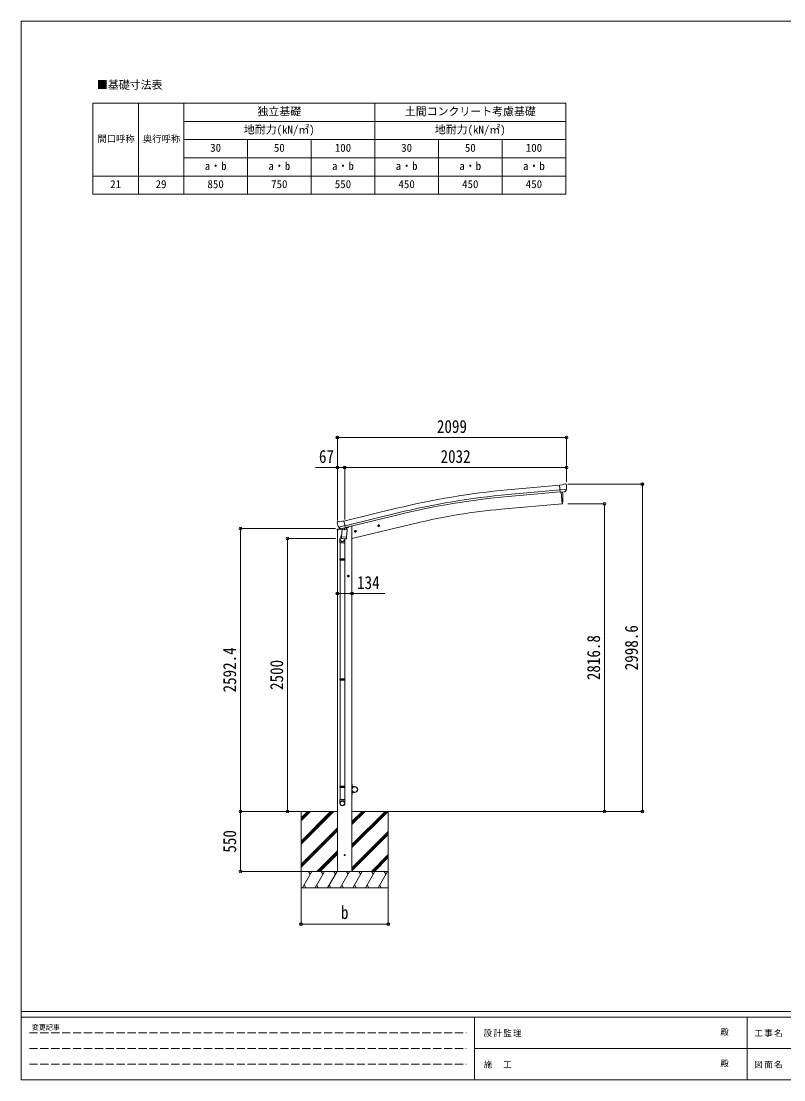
# Model space of a CAD drawing. Units: millimetres at full size, sheet at 1:25, with parts at other scales. Extents: x -6988 to 7066, y -4877 to 4823.
# Drawn here: x -6988 to 0, y -4877 to 4823 of the extents above; entities that cross this region are included whole.
import ezdxf
from ezdxf.enums import TextEntityAlignment as Align

# ---------------------------------------------------------------- set-up
doc = ezdxf.new("R2010")
doc.units = ezdxf.units.MM
doc.header["$LTSCALE"] = 25
doc.header["$PDMODE"] = 32
doc.header["$PDSIZE"] = 25
doc.linetypes.add('DASHED3', pattern=[4, 3, -1])
for name, color, linetype, lineweight in [('0-0_0', 7, 'Continuous', 9), ('0-1_本体', 4, 'Continuous', 9), ('0-2_部品', 7, 'Continuous', 9), ('0-5_DIM1', 3, 'Continuous', 9), ('0-A_寸法', 6, 'Continuous', 9), ('1-0_FRAME', 7, 'Continuous', 18), ('F-0_240', 7, 'Continuous', 9)]:
    doc.layers.add(name, color=color, linetype=linetype, lineweight=lineweight)
doc.styles.add('ＭＳ ゴシック', font='')
doc.styles.get('ＭＳ ゴシック').set_extended_font_data('MS Gothic')

msp = doc.modelspace()

# ---------------------------------------------------------------- linework, layer by layer
at = {"layer": '0-0_0'}
for p, q in [((-4090.7, -2417.54), (-4440.98, -2417.54)), ((-4423.7, -2417.54), (-4423.7, -3117.54)), ((-4423.7, -2689.04), (-4152.2, -2417.54)), ((-4423.7, -2703.18), (-4138.06, -2417.54)), ((-4423.7, -2717.32), (-4123.91, -2417.54)), ((-4423.7, -2476.91), (-4364.33, -2417.54)), ((-4423.7, -2491.05), (-4350.19, -2417.54)), ((-4423.7, -2505.19), (-4336.05, -2417.54)), ((-3956.7, -2417.54), (-1947.35, -2417.54)), ((-3956.7, -2749.8), (-3624.44, -2417.54)), ((-3956.7, -2721.52), (-3652.72, -2417.54)), ((-3956.7, -2735.66), (-3638.58, -2417.54)), ((-3956.7, -2537.67), (-3836.57, -2417.54)), ((-3956.7, -2523.53), (-3850.71, -2417.54)), ((-3956.7, -2509.39), (-3864.85, -2417.54)), ((-3623.7, -2417.54), (-3623.7, -3117.54)), ((-4423.7, -2901.17), (-4090.7, -2568.17)), ((-4423.7, -2915.31), (-4090.7, -2582.32)), ((-4423.7, -2929.46), (-4090.7, -2596.46)), ((-3956.7, -2933.65), (-3623.7, -2600.65)), ((-3956.7, -2947.79), (-3623.7, -2614.79)), ((-3956.7, -2961.93), (-3623.7, -2628.93)), ((-4277.94, -2967.54), (-4090.7, -2780.31)), ((-4263.79, -2967.54), (-4090.7, -2794.45)), ((-4249.65, -2967.54), (-4090.7, -2808.59)), ((-3778.46, -2967.54), (-3623.7, -2812.78)), ((-3764.32, -2967.54), (-3623.7, -2826.93)), ((-3750.17, -2967.54), (-3623.7, -2841.07)), ((-3623.7, -2967.54), (-4423.7, -2967.54)), ((-4411, -3117.54), (-4324.39, -2967.54)), ((-4339.4, -2993.52), (-4354.4, -2967.54)), ((-4295.53, -3117.54), (-4208.92, -2967.54)), ((-4223.93, -2993.52), (-4238.93, -2967.54)), ((-4180.06, -3117.54), (-4093.45, -2967.54)), ((-4108.46, -2993.52), (-4123.46, -2967.54)), ((-4064.59, -3117.54), (-3977.98, -2967.54)), ((-3992.98, -2993.52), (-4007.99, -2967.54)), ((-3949.12, -3117.54), (-3862.51, -2967.54)), ((-3877.51, -2993.52), (-3892.52, -2967.54)), ((-3833.65, -3117.54), (-3747.04, -2967.54)), ((-3777.04, -2967.54), (-3762.04, -2993.52)), ((-3718.18, -3117.54), (-3631.57, -2967.54)), ((-3661.57, -2967.54), (-3646.57, -2993.52)), ((-4396, -3091.56), (-4381, -3117.54)), ((-4280.53, -3091.56), (-4265.53, -3117.54)), ((-4165.06, -3091.56), (-4150.06, -3117.54)), ((-4049.59, -3091.56), (-4034.59, -3117.54)), ((-3934.12, -3091.56), (-3919.12, -3117.54)), ((-3818.65, -3091.56), (-3803.65, -3117.54)), ((-3703.18, -3091.56), (-3688.18, -3117.54)), ((-4423.7, -3117.54), (-3623.7, -3117.54))]:
    msp.add_line(p, q, dxfattribs=at)
at = {"layer": '0-1_本体'}
for p, q in [((-2053.86, 570.82), (-2530.8, 527.76)), ((-2050.16, 527.98), (-2526.94, 484.98)), ((-2048.63, 511), (-2525.41, 468.01)), ((-2041.33, 508.39), (-2031.78, 399.25)), ((-2031.78, 399.25), (-2589.65, 350.44)), ((-4030.66, 242.06), (-3547.73, 359.36)), ((-4020.63, 200.3), (-3537.59, 317.62)), ((-4016.65, 183.72), (-3533.57, 301.06)), ((-3956.7, 195.46), (-3968.32, 195.46)), ((-3956.7, 82.34), (-3367.92, 223.7)), ((-3956.7, 195.46), (-3956.7, -2967.54)), ((-4090.7, 159.35), (-4090.7, -2967.54))]:
    msp.add_line(p, q, dxfattribs=at)
msp.add_lwpolyline([(-2041.33, 508.39), (-2031.78, 399.25), (-2029.24, 399.56)], dxfattribs=at)
for centre, radius, start, end in [((-1906.2, -6398.68), 6954.55, 95.15276, 103.65276), ((-2724.69, 454.07), 700, 355.76043, 4.54658), ((-1906.2, -6398.68), 6911.6, 95.15276, 103.65276), ((-1906.2, -6398.68), 6894.55, 95.15276, 103.65276), ((-2029.6, 402.54), 3, 277, 355.76043), ((-2125.98, -4949.37), 5320.05, 95, 103.5)]:
    msp.add_arc(centre, radius, start, end, dxfattribs=at)
at = {"layer": '0-2_部品'}
for p, q in [((-2000.82, 583.11), (-2014.48, 581.91)), ((-2027.44, 574.76), (-2054.01, 572.43)), ((-2048.35, 507.77), (-2054.01, 572.43)), ((-1991.14, 532.47), (-2050.06, 527.31)), ((-2038.39, 508.64), (-2048.35, 507.77)), ((-2027.44, 574.76), (-2015.72, 581.52)), ((-2004.78, 511.58), (-2012.49, 510.91)), ((-2002.39, 512.98), (-1991.46, 531.92)), ((-1991.68, 577.36), (-1997.17, 581.96)), ((-1990.62, 575.32), (-1990.5, 573.97)), ((-4092.13, 227.07), (-4091.85, 225.92)), ((-4087.91, 235.65), (-4091.77, 229.35)), ((-4084.82, 237.9), (-4071.63, 241.06)), ((-4078.08, 186.77), (-4020.57, 200.57)), ((-4057.07, 238.39), (-4070.33, 241.08)), ((-4057.07, 238.39), (-4031.14, 244.61)), ((-3721.67, 197.9), (-3702.22, 202.57)), ((-3717.11, 205.68), (-3719.24, 198.48)), ((-3709.81, 207.43), (-3717.11, 205.68)), ((-3709.61, 190.51), (-3714.28, 209.96)), ((-3704.65, 201.99), (-3709.81, 207.43)), ((-3706.78, 194.79), (-3704.65, 201.99)), ((-4093.26, 158.74), (-4050.55, 168.99)), ((-4093.26, 165.63), (-4093.26, 158.74)), ((-4064.75, 174.84), (-4090.96, 168.55)), ((-4061.22, 171.86), (-4077.6, 186.35)), ((-4049.63, 122.34), (-4064.33, 83.78)), ((-4058.52, 171.29), (-4051, 173.09)), ((-4057.68, 171.39), (-4056.15, 171.76)), ((-4056.15, 171.76), (-4019.44, 180.57)), ((-4054.31, 171.53), (-4054.36, 170.79)), ((-4053.61, 169.75), (-4027.79, 163.32)), ((-4052.22, 85.1), (-4051.35, 97.57)), ((-4046.69, 164.41), (-4051.36, 97.57)), ((-4005.67, 94.37), (-4051.36, 97.57)), ((-4001, 161.21), (-4046.69, 164.41)), ((-4044.91, 167.59), (-4045.14, 164.3)), ((-4025.4, 178.75), (-4026.42, 164.14)), ((-4019.44, 180.57), (-4017.92, 180.94)), ((-4016.36, 183.04), (-4015.42, 182.98)), ((-4015.42, 182.98), (-4002.1, 167.66)), ((-4011.42, 178.39), (-3992.54, 182.92)), ((-4005.67, 94.37), (-4001, 161.21)), ((-4002.1, 167.66), (-4002.55, 161.32)), ((-3988.7, 191.1), (-3988.7, 187.78)), ((-3935.59, 146.54), (-3916.14, 151.21)), ((-3931.03, 154.32), (-3933.17, 147.12)), ((-3923.74, 156.07), (-3931.03, 154.32)), ((-3923.53, 139.15), (-3928.2, 158.6)), ((-3918.57, 150.63), (-3923.74, 156.07)), ((-3920.7, 143.43), (-3918.57, 150.63)), ((-4067.69, 41.7), (-4067.69, 76.05)), ((-4021.69, 41.7), (-4067.69, 41.7)), ((-4065.69, 41.7), (-4065.69, -105)), ((-4051.83, 83.74), (-4051.83, 83.74)), ((-4050.38, 82.96), (-4008.68, 80.05)), ((-4020.29, 80.86), (-4024.84, 69.54)), ((-4023.69, 41.7), (-4023.69, -105)), ((-4021.69, 76.36), (-4021.69, 41.7)), ((-4005.69, 94.38), (-4006.58, 81.68)), ((-4067.69, -107), (-4066.69, -105)), ((-4021.69, -107), (-4067.69, -107)), ((-4021.69, -115), (-4067.69, -115)), ((-4022.69, -105), (-4066.69, -105)), ((-4022.69, -117), (-4066.69, -117)), ((-4065.69, -117), (-4065.69, -1204.18)), ((-4023.69, -117), (-4023.69, -1204.18)), ((-4021.69, -107), (-4022.69, -105)), ((-4021.69, -115), (-4022.69, -117)), ((-4021.69, -107), (-4021.69, -115)), ((-3980.2, -261.04), (-4000.2, -261.04)), ((-3990.2, -253.53), (-3996.7, -257.29)), ((-3996.7, -257.29), (-3996.7, -264.79)), ((-3996.7, -264.79), (-3990.2, -268.54)), ((-3990.2, -271.04), (-3990.2, -251.04)), ((-3983.7, -257.29), (-3990.2, -253.53)), ((-4067.69, -1206.18), (-4066.69, -1204.18)), ((-4021.69, -1206.18), (-4067.69, -1206.18)), ((-4021.69, -1214.18), (-4067.69, -1214.18)), ((-4022.69, -1204.18), (-4066.69, -1204.18)), ((-4022.69, -1216.18), (-4066.69, -1216.18)), ((-4065.69, -1216.18), (-4065.69, -2309.37)), ((-4023.69, -1216.18), (-4023.69, -2309.37)), ((-4021.69, -1206.18), (-4022.69, -1204.18)), ((-4021.69, -1214.18), (-4022.69, -1216.18)), ((-4021.69, -1206.18), (-4021.69, -1214.18)), ((-4067.69, -2189.37), (-4066.69, -2187.37)), ((-4021.69, -2189.37), (-4067.69, -2189.37)), ((-4021.69, -2197.37), (-4067.69, -2197.37)), ((-4022.69, -2187.37), (-4066.69, -2187.37)), ((-4022.69, -2199.37), (-4066.69, -2199.37)), ((-4065.69, -2199.37), (-4065.69, -2309.37)), ((-4023.69, -2199.37), (-4023.69, -2309.37)), ((-4021.69, -2189.37), (-4022.69, -2187.37)), ((-4021.69, -2197.37), (-4022.69, -2199.37)), ((-4021.69, -2189.37), (-4021.69, -2197.37)), ((-4067.69, -2343.51), (-4067.69, -2309.37)), ((-4021.69, -2309.37), (-4067.69, -2309.37)), ((-4021.69, -2343.51), (-4021.69, -2309.37))]:
    msp.add_line(p, q, dxfattribs=at)
for points in [[(-2038.39, 508.64), (-2038.11, 508.58), (-2012.74, 510.8), (-2012.49, 510.91)], [(-1991.07, 533.1), (-1991.36, 532.11), (-1991.46, 531.92)], [(-4025.71, 179.16), (-4015.99, 181.5), (-4031.14, 244.61)], [(-3719.24, 198.48), (-3714.08, 193.04), (-3706.78, 194.79)], [(-4078.35, 187.34), (-4077.76, 186.5), (-4077.6, 186.35)], [(-4025.71, 179.16), (-4025.95, 179.01), (-4050.72, 173.07), (-4051, 173.09)], [(-3933.17, 147.12), (-3928, 141.68), (-3920.7, 143.43)], [(-4067.69, -107), (-4067.69, -115), (-4066.69, -117)], [(-3990.2, -268.54), (-3983.7, -264.79), (-3983.7, -257.29)], [(-4067.69, -1206.18), (-4067.69, -1214.18), (-4066.69, -1216.18)], [(-4067.69, -2189.37), (-4067.69, -2197.37), (-4066.69, -2199.37)]]:
    msp.add_lwpolyline(points, dxfattribs=at)
for centre, radius in [((-3711.95, 200.23), 8.5), ((-3711.95, 200.23), 7.7), ((-3711.95, 200.23), 6.5), ((-3925.87, 148.88), 8.5), ((-3925.87, 148.88), 7.7), ((-3925.87, 148.88), 6.5), ((-3990.2, -261.04), 8.5), ((-3990.2, -261.04), 7.7), ((-3990.2, -261.04), 6.5)]:
    msp.add_circle(centre, radius, dxfattribs=at)
at = {"layer": '0-2_部品', "color": 4}
msp.add_circle((-4023.7, -2817.54), 4.5, dxfattribs=at)
at = {"layer": '0-2_部品'}
for centre, radius, start, end in [((-2000.38, 578.13), 5, 50.00648, 94.99352), ((-2014.22, 578.93), 3, 95, 120), ((-2192.13, 556.33), 202.4, 353.4085, 5), ((-3895.05, 273.17), 202.4, 193.5, 205.09125), ((-4083.65, 233.04), 5, 103.5, 148.5), ((-4070.93, 238.14), 3, 78.5, 103.5), ((-4090.26, 165.63), 3, 103.5, 180), ((-4057.79, 171.88), 0.5, 248.23754, 283.5), ((-4054.81, 171.57), 0.5, 356, 103.5), ((-4053.36, 170.72), 1, 176, 256), ((-4027.44, 164.29), 1.03, 250.03897, 351.96569), ((-4024.8, 178.67), 0.604, 100.59842, 172.20595), ((-4018.03, 181.43), 0.5, 283.5, 318.76246), ((-3993.7, 187.78), 5, 283.5, 0), ((-4037.69, 76.05), 30, 177.45142, 180), ((-4050.28, 84.93), 1.95, 175.04017, 217.47766), ((-4050.24, 84.96), 2, 217.40962, 266), ((-4008.54, 82.04), 2, 266, 349.46843)]:
    msp.add_arc(centre, radius, start, end, dxfattribs=at)
for centre, major_axis, ratio, start_param, end_param in [((-1986.29, 579.36), (-15.35, 3.44), 0.101033, 5.9751426, 5.9753737), ((-2005.05, 514.58), (1.62, -2.54), 0.997631, 5.8041905, 5.8929484), ((-2005.12, 514.69), (-3.5, 2.17), 0.650902, 2.1145521, 2.1873627), ((-2004.99, 514.49), (1.62, -2.54), 0.997631, 5.965759, 6.7621801), ((-1993.61, 575.06), (2.71, -1.31), 0.997474, 0.5366567, 1.3225652), ((-4089.21, 227.79), (-1.57, -2.57), 0.99628, 4.712389, 5.4996506), ((-4059.24, 174.11), (-0.73, -2.92), 0.997631, 5.8041905, 6.6006116), ((-4059.18, 174.34), (2.63, 3.16), 0.650902, 4.0958226, 4.1686332), ((-4059.21, 174.21), (-0.73, -2.92), 0.997631, 0.3902369, 0.4789948), ((-4044.69, 76.36), (23, 0), 0.996195, 2.3585569, 6.3253237), ((-4044.69, 76.36), (21, 0), 0.996195, 2.7786684, 5.9512394), ((-4044.69, -2341.77), (-23, 0), 0.996195, 3.1415927, 6.2831853), ((-4044.69, -2343.51), (-23, 0), 0.996195, 3.1415927, 6.2831853), ((-4044.69, -2343.51), (0, -23.43), 0.981806, 4.712389, 7.8539816)]:
    msp.add_ellipse(centre, major_axis=major_axis, ratio=ratio, start_param=start_param, end_param=end_param, dxfattribs=at)
msp.add_ellipse((-4044.69, -2343.51), major_axis=(21, 0), ratio=0.996195, dxfattribs=at)
at = {"layer": '0-5_DIM1'}
for p, q in [((-3956.7, -2167.54), (-3954.7, -2167.54)), ((-3956.7, -2167.54), (-3956.7, -2190.24)), ((-3954.7, -2190.24), (-3954.7, -2167.54)), ((-3931.7, -2190.24), (-3954.7, -2190.24)), ((-3954.7, -2192.24), (-3931.7, -2192.24)), ((-3956.7, -2267.54), (-3956.7, -2244.84)), ((-3956.7, -2267.54), (-3954.7, -2267.54)), ((-3954.7, -2242.84), (-3931.7, -2242.84)), ((-3954.7, -2244.84), (-3954.7, -2267.54)), ((-3931.7, -2244.84), (-3954.7, -2244.84))]:
    msp.add_line(p, q, dxfattribs=at)
msp.add_circle((-3931.7, -2217.54), 25, dxfattribs=at)
for centre, radius, start, end in [((-3954.7, -2190.24), 2, 180, 270), ((-3931.7, -2217.54), 27.3, 270, 90), ((-3931.7, -2217.54), 25.3, 270, 90), ((-3954.7, -2244.84), 2, 90, 180)]:
    msp.add_arc(centre, radius, start, end, dxfattribs=at)
at = {"layer": '0-A_寸法'}
for p, q in [((-4090.7, 1008.92), (-4090.7, 734.3)), ((-1991.7, 1008.92), (-4090.7, 1008.92)), ((-1991.7, 1008.92), (-1991.7, 734.3)), ((-4090.7, 734.3), (-4290.7, 734.3)), ((-4090.7, 734.3), (-4090.7, 246.73)), ((-4090.7, 734.3), (-4023.7, 734.3)), ((-4023.7, 734.3), (-4023.7, 257.87)), ((-4023.7, 734.3), (-1991.7, 734.3)), ((-1991.7, 734.3), (-1991.7, 600.61)), ((-1296.11, 581.02), (-1977.52, 581.02)), ((-1296.11, -2417.54), (-1296.11, 581.02)), ((-1643.22, 399.25), (-1977.52, 399.25)), ((-1643.22, -2417.54), (-1643.22, 399.25)), ((-4977.54, 174.86), (-4109.22, 174.86)), ((-4977.54, 174.86), (-4977.54, -2417.54)), ((-4546.88, 82.44), (-4109.22, 82.44)), ((-4546.88, -2417.54), (-4546.88, 82.44)), ((-4090.7, -421.49), (-3956.7, -421.49)), ((-3956.7, -421.49), (-3656.7, -421.49)), ((-4977.54, -2417.54), (-4423.7, -2417.54)), ((-4977.54, -2967.54), (-4977.54, -2417.54)), ((-4546.88, -2417.54), (-4109.22, -2417.54)), ((-1643.22, -2417.54), (-1977.52, -2417.54)), ((-1296.11, -2417.54), (-1947.35, -2417.54)), ((-4977.54, -2967.54), (-4423.7, -2967.54)), ((-4423.7, -3450.86), (-4423.7, -3123.4)), ((-3623.7, -3450.86), (-3623.7, -3123.4)), ((-3623.7, -3450.86), (-4423.7, -3450.86))]:
    msp.add_line(p, q, dxfattribs=at)
for p in [(-4090.7, 1008.92), (-1991.7, 1008.92), (-4090.7, 734.3), (-4023.7, 734.3), (-1991.7, 734.3), (-1296.11, 581.02), (-1643.22, 399.25), (-4977.54, 174.86), (-4546.88, 82.44), (-4090.7, -421.49), (-3956.7, -421.49), (-4977.54, -2417.54), (-4546.88, -2417.54), (-1643.22, -2417.54), (-1296.11, -2417.54), (-4977.54, -2967.54), (-4423.7, -3450.86), (-3623.7, -3450.86)]:
    msp.add_point(p, dxfattribs=at)
at = {"layer": '1-0_FRAME'}
for p, q in [((-6330.85, 4070.8), (-6330.85, 3237.47)), ((-6330.85, 4070.8), (-1997.52, 4070.8)), ((-5914.18, 4070.8), (-5914.18, 3237.47)), ((-3747.52, 4070.8), (-3747.52, 3237.47)), ((-5497.52, 3904.13), (-1997.52, 3904.13)), ((-5497.52, 3737.47), (-1997.52, 3737.47)), ((-3164.18, 3737.47), (-3164.18, 3237.47)), ((-5497.52, 3570.8), (-1997.52, 3570.8)), ((-6330.85, 3404.13), (-5497.52, 3404.13)), ((-5497.52, 3404.13), (-1997.52, 3404.13)), ((-6330.85, 3237.47), (-5914.18, 3237.47)), ((-5914.18, 3237.47), (-3747.52, 3237.47)), ((-3747.52, 3237.47), (-2580.85, 3237.47)), ((-2580.85, 3237.47), (-1997.52, 3237.47))]:
    msp.add_line(p, q, dxfattribs=at)
for points in [[(-5497.52, 4070.8), (-5497.52, 3904.13), (-5497.52, 3404.13), (-5497.52, 3237.47)], [(-1997.52, 4070.8), (-1997.52, 3570.8), (-1997.52, 3237.47)], [(-4914.18, 3737.47), (-4914.18, 3570.8), (-4914.18, 3237.47)], [(-4330.85, 3737.47), (-4330.85, 3570.8), (-4330.85, 3237.47)], [(-2580.85, 3737.47), (-2580.85, 3404.13), (-2580.85, 3237.47)]]:
    msp.add_lwpolyline(points, dxfattribs=at)
at = {"layer": 'F-0_240', "color": 5}
for p, q in [((-6987.88, 4822.79), (-6987.88, -4877.21)), ((-6987.88, 4822.79), (6712.12, 4822.79)), ((-6987.88, -4252.21), (6712.12, -4252.21)), ((-6987.88, -4302.21), (4489.82, -4302.21)), ((-2835.18, -4302.21), (-2835.18, -4877.21)), ((-335.18, -4302.21), (-335.18, -4877.21)), ((-2835.18, -4589.71), (2289.82, -4589.71)), ((-6987.88, -4877.21), (6712.12, -4877.21))]:
    msp.add_line(p, q, dxfattribs=at)
at = {"layer": 'F-0_240', "color": 4, "linetype": 'DASHED3'}
for p, q in [((-6912.88, -4445.96), (-2910.18, -4445.96)), ((-6912.88, -4589.71), (-2910.18, -4589.71)), ((-6912.88, -4733.46), (-2910.18, -4733.46))]:
    msp.add_line(p, q, dxfattribs=at)

# ---------------------------------------------------------------- texts
at = {"layer": '0-A_寸法', "color": 7, "style": 'ＭＳ ゴシック', "width": 0.85}
for s, p in [('2099', (-3178.7, 1013.92)), ('67', (-4259.45, 739.3)), ('2032', (-3145.2, 739.3)), ('134', (-3909.83, -416.49)), ('b', (-4058.08, -3439.52))]:
    msp.add_text(s, height=119.1, dxfattribs=at).set_placement(p, align=Align.BOTTOM_LEFT)
for s, p in [('2998.6', (-1301.11, -1124.51)), ('2816.8', (-1648.22, -1215.39)), ('2592.4', (-4982.54, -1327.59)), ('2500', (-4551.88, -1305.05)), ('550', (-4982.54, -2795.66))]:
    msp.add_text(s, height=119.1, rotation=90, dxfattribs=at).set_placement(p, align=Align.BOTTOM_LEFT)
at = {"layer": '1-0_FRAME', "style": 'ＭＳ ゴシック'}
for s, height, p in [('■基礎寸法表', 73.31, (-6293.1, 4180.33)), ('独立基礎', 73.31, (-4822.52, 3937.47)), ('土間コンクリート考慮基礎', 73.31, (-3472.52, 3937.47)), ('間口呼称', 61.09, (-6289.18, 3695.8)), ('奥行呼称', 61.09, (-5872.52, 3695.8)), ('地耐力(kN/㎡)', 73.31, (-4947.52, 3770.8)), ('地耐力(kN/㎡)', 73.31, (-3197.52, 3770.8)), ('30', 73.31, (-5255.85, 3604.13)), ('50', 73.31, (-4672.52, 3604.13)), ('100', 73.31, (-4114.18, 3604.13)), ('30', 73.31, (-3505.85, 3604.13)), ('50', 73.31, (-2922.52, 3604.13)), ('100', 73.31, (-2364.18, 3604.13)), ('a・b', 73.31, (-5305.85, 3437.47)), ('a・b', 73.31, (-4722.52, 3437.47)), ('a・b', 73.31, (-4139.18, 3437.47)), ('a・b', 73.31, (-3555.85, 3437.47)), ('a・b', 73.31, (-2972.52, 3437.47)), ('a・b', 73.31, (-2389.18, 3437.47)), ('21', 73.31, (-6172.52, 3270.8)), ('29', 73.31, (-5755.85, 3270.8)), ('850', 73.31, (-5280.85, 3270.8)), ('750', 73.31, (-4697.52, 3270.8)), ('550', 73.31, (-4114.18, 3270.8)), ('450', 73.31, (-3530.85, 3270.8)), ('450', 73.31, (-2947.52, 3270.8)), ('450', 73.31, (-2364.18, 3270.8))]:
    msp.add_text(s, height=height, dxfattribs=at).set_placement(p, align=Align.BOTTOM_LEFT)
at = {"layer": 'F-0_240', "style": 'ＭＳ ゴシック'}
for s, height, p in [('変更記事', 45.82, (-6890.19, -4433.46)), ('殿', 54.99, (-581.6, -4483.46)), ('殿', 54.99, (-581.6, -4770.96))]:
    msp.add_text(s, height=height, dxfattribs=at).set_placement(p, align=Align.BOTTOM_LEFT)
at = {"layer": 'F-0_240', "char_height": 54.99, "attachment_point": 7, "style": 'ＭＳ ゴシック'}
for s, insert in [('\\T1.17;設計監理', (-2750.74, -4483.46)), ('\\T1.17;工事名', (-269.26, -4483.46)), ('\\T1.17;施\u3000工', (-2750.74, -4770.96)), ('\\T1.17;図面名', (-269.26, -4770.96))]:
    msp.add_mtext(s, dxfattribs=dict(at, insert=insert))

doc.saveas('drawing.dxf')
